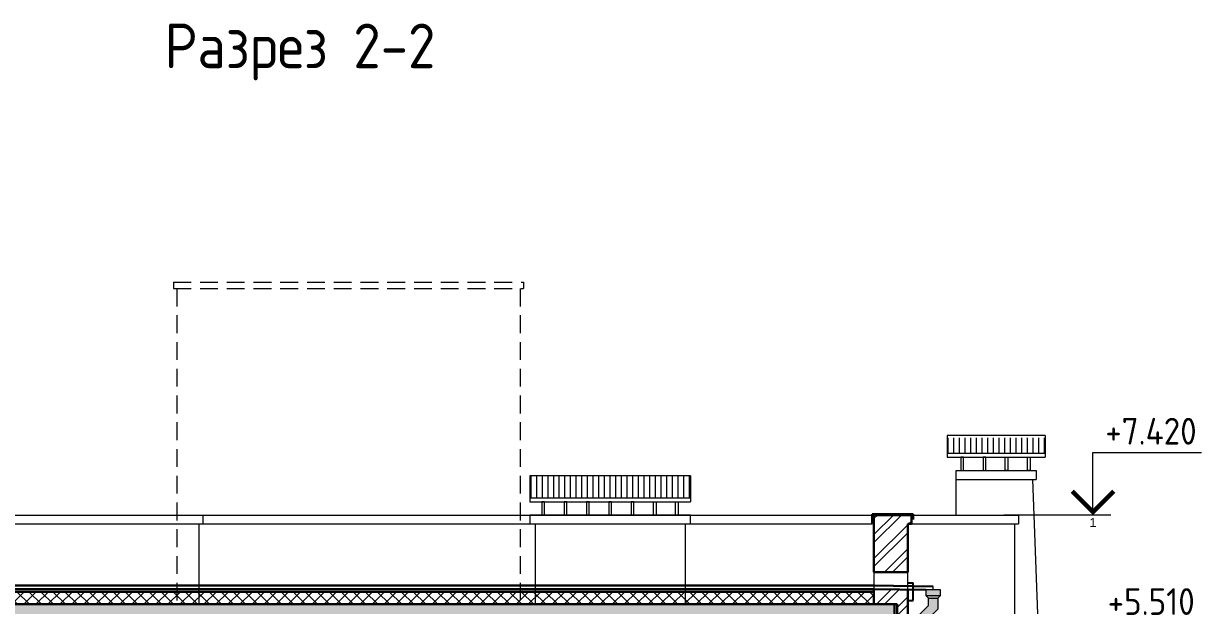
# Model space of a CAD drawing. Header units: millimetres. Extents: x 854812 to 1164625, y 589925 to 823301.
# Drawn here: x 865572 to 878786, y 763052 to 769578 of the extents above; entities that cross this region are included whole.
import ezdxf
from ezdxf.enums import TextEntityAlignment as Align

# ---------------------------------------------------------------- set-up
doc = ezdxf.new("R2010")
doc.units = ezdxf.units.MM
doc.linetypes.add('НЕВИДИМАЯX2', pattern=[0.75, 0.5, -0.25])
doc.layers.get('Defpoints').update_dxf_attribs({"color": 40})
for name, color, linetype, lineweight in [('Text', 7, 'Continuous', 15), ('АР_Текст_отметки высот', 95, 'Continuous', 9), ('окна', 132, 'Continuous', 18), ('размеры', 215, 'Continuous', 13), ('стены', 172, 'Continuous', 30), ('ФАСАД', 7, 'Continuous', 13), ('ШТРИХ', 142, 'Continuous', 13), ('штриховка', 8, 'Continuous', 9)]:
    doc.layers.add(name, color=color, linetype=linetype, lineweight=lineweight)
doc.styles.add('GOST 2.304', font='isocpeur.ttf', dxfattribs={"width": 0.9})
doc.styles.get("Standard").update_dxf_attribs({"font": 'arial.ttf'})

# ---------------------------------------------------------------- blocks, each defined once
blk = doc.blocks.new('*U424')
at = {"color": 7, "linetype": 'Continuous', "lineweight": 15}
for p, q in [((10, 0), (10, 7)), ((10, 7), (22.17, 7)), ((10, 0), (0, 0)), ((12, 0), (10, 0))]:
    blk.add_line(p, q, dxfattribs=at)
at = {"color": 7, "linetype": 'Continuous', "lineweight": 15, "const_width": 0.5}
blk.add_lwpolyline([(7.67, 2.67), (10, 0.35), (12.32, 2.67)], dxfattribs=at)
at = {"color": 7, "linetype": 'Continuous', "lineweight": 15, "style": 'GOST 2.304', "width": 0.9, "flags": 8}
blk.add_attdef('+OTM', text='', height=3, dxfattribs=at).set_placement((11.65, 7), align=Align.BOTTOM_LEFT)
at = {"layer": 'Defpoints', "color": 5, "linetype": 'Continuous', "flags": 8}
blk.add_attdef('M', text='', height=1, rotation=360, dxfattribs=at).set_placement((10, -0.33), align=Align.TOP_CENTER)
blk = doc.blocks.new('вв11')
at = {"layer": 'ШТРИХ', "ltscale": 0.1, "true_color": 0xffffff}
h = blk.add_hatch(color=7, dxfattribs=at)
h.paths.add_polyline_path([(875716, 756106), (875716, 756167), (875611, 756167), (875611, 756075), (875760, 755879), (875843, 755940)])
h.paths.add_polyline_path([(875716, 756781), (875611, 756781), (875611, 756167), (875716, 756167)])
h.paths.add_polyline_path([(875716, 758281), (875611, 758281), (875611, 756781), (875716, 756781)])
h.paths.add_polyline_path([(875716, 761281), (875611, 761281), (875611, 759781), (875716, 759781)])
h.paths.add_polyline_path([(875716, 759781), (875611, 759781), (875611, 758281), (875716, 758281)])
h.paths.add_polyline_path([(875716, 762781), (875611, 762781), (875611, 761281), (875716, 761281)])
h.paths.add_polyline_path([(875828, 763135), (875722, 763135), (875722, 763052), (875611, 762940), (875611, 762781), (875716, 762781), (875716, 762901), (875828, 763012)])
h.paths.add_polyline_path([(875858, 763165), (875692, 763165), (875722, 763135), (875828, 763135)])
h.paths.add_polyline_path([(875858, 763228), (875692, 763228), (875692, 763165), (875858, 763165)])
at = {"layer": 'ФАСАД', "color": 7}
for p, q in [((875828, 763135, 0), (875858, 763165, 0)), ((875736, 762781, 0), (875492, 762781, 0)), ((875736, 761281, 0), (875492, 761281, 0)), ((875736, 759781, 0), (875492, 759781, 0)), ((875736, 758281, 0), (875492, 758281, 0)), ((875736, 756781, 0), (875492, 756781, 0)), ((875736, 756167, 0), (875492, 756167, 0))]:
    blk.add_line(p, q, dxfattribs=at)
at = {"layer": 'ФАСАД', "color": 7, "elevation": 0}
for points in [[(875692, 763165), (875858, 763165), (875858, 763228), (875692, 763228), (875692, 763165), (875722, 763135), (875828, 763135), (875828, 763012), (875716, 762901)], [(875611, 762940), (875722, 763052), (875722, 763135)]]:
    blk.add_lwpolyline(points, dxfattribs=at)
at = {"layer": 'ФАСАД', "color": 7, "ltscale": 0.4, "elevation": 0}
blk.add_lwpolyline([(875716, 762901), (875716, 756106), (875843, 755940), (875760, 755879), (875611, 756075), (875611, 762940)], dxfattribs=at)

msp = doc.modelspace()

# ---------------------------------------------------------------- hatches: boundary and pattern name
at = {"layer": 'ШТРИХ', "ltscale": 0.1}
h = msp.add_hatch(dxfattribs=at)
h.set_pattern_fill('ANSI32', color=256, scale=20, style=0)
h.paths.add_polyline_path([(858322.4, 757996), (858202.4, 757996), (858202.4, 755996), (858322.4, 755996)])
h.paths.add_polyline_path([(858862.3, 757996), (858352.4, 757996), (858352.4, 757746), (858862.3, 757746)])
h.paths.add_polyline_path([(858862.3, 757746), (858352.4, 757746), (858352.4, 757496), (858862.3, 757496)])
h.paths.add_polyline_path([(858862.3, 757496), (858352.4, 757496), (858352.4, 757246), (858862.3, 757246)])
h.paths.add_polyline_path([(858862.3, 757246), (858352.4, 757246), (858352.4, 756996), (858862.3, 756996)])
h.paths.add_polyline_path([(858862.3, 756996), (858352.4, 756996), (858352.4, 756746), (858862.3, 756746)])
h.paths.add_polyline_path([(858862.3, 756746), (858352.4, 756746), (858352.4, 756496), (858862.3, 756496)])
h.paths.add_polyline_path([(858862.3, 756496), (858352.4, 756496), (858352.4, 756246), (858862.3, 756246)])
h.paths.add_polyline_path([(858862.3, 756246), (858352.4, 756246), (858352.4, 755996), (858862.3, 755996)])
h.paths.add_polyline_path([(863172.6, 761406), (863052.3, 761406), (863052.6, 759156), (863172.6, 759156)])
h.paths.add_polyline_path([(863712.4, 759496), (863202.4, 759496), (863202.4, 759246), (863712.4, 759246)])
h.paths.add_polyline_path([(863712.4, 759246), (863202.4, 759246), (863202.4, 759156), (863712.4, 759156)])
h.paths.add_polyline_path([(863712.4, 760156), (863202.4, 760156), (863202.4, 759906), (863712.4, 759906)])
h.paths.add_polyline_path([(863712.4, 760406), (863202.4, 760406), (863202.4, 760156), (863712.4, 760156)])
h.paths.add_polyline_path([(863712.4, 760656), (863202.4, 760656), (863202.4, 760406), (863712.4, 760406)])
h.paths.add_polyline_path([(863712.4, 760906), (863712.1, 761406), (863202.4, 761406), (863202.4, 760656), (863712.4, 760656)])
h.paths.add_polyline_path([(870992.4, 762656), (870612.4, 762656), (870612.4, 762406), (870992.4, 762406)])
h.paths.add_polyline_path([(866402.4, 762906), (866282.4, 762906), (866282.4, 762296), (866402.4, 762296)])
h.paths.add_polyline_path([(870992.4, 759496), (870612.4, 759496), (870612.4, 758996), (870992.4, 758996)])
h.paths.add_polyline_path([(875342.4, 759496), (874832.4, 759496), (874832.4, 758996), (875342.4, 758996)])
h.paths.add_polyline_path([(875342.4, 757996), (874832.4, 757996), (874832.4, 757746), (875342.4, 757746)])
h.paths.add_polyline_path([(875342.4, 757746), (874832.4, 757746), (874832.4, 757496), (875342.4, 757496)])
h.paths.add_polyline_path([(875342.4, 757496), (874832.4, 757496), (874832.4, 757246), (875342.4, 757246)])
h.paths.add_polyline_path([(875342.4, 757246), (874832.4, 757246), (874832.4, 756996), (875342.4, 756996)])
h.paths.add_polyline_path([(875342.4, 756996), (874832.4, 756996), (874832.4, 756746), (875342.4, 756746)])
h.paths.add_polyline_path([(875342.4, 756746), (874832.4, 756746), (874832.4, 756496), (874832.6, 756496), (875342.4, 756496)])
h.paths.add_polyline_path([(875492.4, 757996), (875372.4, 757996), (875372.4, 756496), (875432.6, 756496), (875492.4, 756496)])
h.paths.add_polyline_path([(875492.4, 760406), (875492.4, 760406), (875492.4, 761406), (875372.4, 761406), (875372.4, 758696), (875492.4, 758696)])
h.paths.add_polyline_path([(875342.4, 760656), (874832.4, 760656), (874832.4, 759906), (875342.1, 759906)])
h.paths.add_polyline_path([(875342.4, 760906), (874832.4, 760906), (874832.4, 760656), (875342.4, 760656)])
h.paths.add_polyline_path([(875342.4, 761156), (874832.4, 761156), (874832.4, 760906), (875342.4, 760906)])
h.paths.add_polyline_path([(875342.4, 761406), (874832.4, 761406), (874832.4, 761156), (875342.4, 761156)])
h.paths.add_polyline_path([(866087.1, 759753.8), (866214.9, 759753.8), (866214.9, 759904.4), (866087.1, 759904.4)])
h.paths.add_polyline_path([(864828, 759847.5), (864955.9, 759847.5), (864955.9, 759998.1), (864828, 759998.1)])
h.paths.add_polyline_path([(875492.1, 763230.1), (875112.1, 763236), (875112.1, 763066), (875372.1, 763066), (875372.4, 762106), (875492.4, 762106), (875492.1, 763106)])
h.paths.add_polyline_path([(875112.1, 763426), (875492.1, 763426), (875492.1, 763966), (875531.9, 763966), (875531.9, 764066), (875112.1, 764066)])
h.paths.add_polyline_path([(863432.6, 763236), (863052.6, 763230.1), (863052.6, 762606), (863172.6, 762606), (863172.6, 763066), (863432.6, 763066)])
h.paths.add_polyline_path([(863052.6, 763426), (863432.6, 763426), (863432.6, 764066), (863012.9, 764066), (863012.9, 763966), (863052.6, 763966)])
h.paths.add_polyline_path([(858202.3, 759516), (858582.3, 759516), (858582.3, 760156), (858162.5, 760156), (858162.5, 760056), (858202.3, 760056)])
h.paths.add_polyline_path([(858582.3, 759326), (858202.3, 759320.1), (858202.3, 759296), (858142.3, 759296), (858142.3, 759096), (858202.3, 759096), (858202.3, 758696), (858322.3, 758696), (858322.3, 759156), (858582.3, 759156)])
h = msp.add_hatch(dxfattribs=at)
h.set_pattern_fill('ANSI37', color=256, scale=30, style=0)
h.paths.add_polyline_path([(867292.4, 763206), (863432.6, 763206), (863432.6, 763066), (863712.4, 763066), (867292.4, 763066)])
h.paths.add_polyline_path([(867542.4, 763206), (867292.4, 763206), (867292.4, 763066), (867542.4, 763066)])
h.paths.add_polyline_path([(871142.4, 763206), (867542.4, 763206), (867542.4, 763066), (871142.4, 763066)])
h.paths.add_polyline_path([(871312.4, 763206), (871142.4, 763206), (871142.4, 763066), (871312.4, 763066)])
h.paths.add_polyline_path([(872992.4, 763206), (871312.4, 763206), (871312.4, 763066), (872992.4, 763066)])
h.paths.add_polyline_path([(875112.1, 763206), (872992.4, 763206), (872992.4, 763066), (875112.1, 763066)])
h = msp.add_hatch(dxfattribs=at)
h.set_pattern_fill('ANSI35', color=256, scale=15, style=0)
h.paths.add_polyline_path([(875342.1, 763066), (863202.6, 763066), (863202.6, 762656), (863712.4, 762656), (863712.4, 762906), (867442.4, 762906), (867442.4, 762656), (867822.4, 762656), (867822.4, 762906), (870612.4, 762906), (870612.4, 762656), (870992.4, 762656), (870992.4, 762906), (874832.4, 762906), (874832.4, 762656), (875342.1, 762656)])
at = {"layer": 'штриховка', "lineweight": 20}
h = msp.add_hatch(dxfattribs=at)
h.set_pattern_fill('LINE', color=256, scale=20, angle=90, style=0)
h.set_pattern_definition([(90, (976781.64, 547314.2), (63.5, 1e-14), [])])
h.paths.add_polyline_path([(875932.2, 764930.2), (875932.2, 764756.8), (877032.5, 764756.8), (877032.5, 764930.2)])
h = msp.add_hatch(dxfattribs=at)
h.set_pattern_fill('LINE', color=256, scale=20, angle=90, style=0)
h.set_pattern_definition([(90, (972801.496, 546814.2), (63.5, 1e-14), [])])
h.paths.add_polyline_path([(871252.4, 764506.8), (871252.4, 764256.8), (873052.4, 764256.8), (873052.4, 764506.8)])

# ---------------------------------------------------------------- linework, layer by layer
at = {"layer": 'Defpoints', "ltscale": 0.1}
for p, q in [((875492.1, 763306, 0), (875552.1, 763306, 0)), ((875552.1, 763106, 0), (875552.1, 763306, 0)), ((875492.1, 763106, 0), (875552.1, 763106, 0))]:
    msp.add_line(p, q, dxfattribs=at)
at = {"layer": 'окна', "linetype": 'НЕВИДИМАЯX2', "ltscale": 400}
for p, q in [((867252.6, 766676, 0), (867252.6, 766606, 0)), ((867252.6, 766676, 0), (871182.4, 766676, 0)), ((871182.4, 766676, 0), (871182.4, 766606, 0)), ((867252.6, 766606, 0), (871182.4, 766606, 0)), ((867292.4, 766606), (867292.4, 763066)), ((871142.4, 766606), (871142.4, 763066))]:
    msp.add_line(p, q, dxfattribs=at)
at = {"layer": 'размеры', "ltscale": 0.1}
msp.add_line((875774.8, 763227.8, 0), (875774.8, 763265.8, 0), dxfattribs=at)
at = {"layer": 'стены', "ltscale": 0.1}
for p, q in [((875091.9, 764076.3, 0), (875091.9, 763966, 0)), ((875091.9, 764076.3, 0), (875552.1, 764076.3, 0)), ((875112.1, 764066, 0), (875531.9, 764066, 0)), ((875112.1, 763426, 0), (875112.1, 764066, 0)), ((875531.9, 764066, 0), (875531.9, 763966, 0)), ((875552.1, 764076.3, 0), (875552.1, 764016, 0)), ((875492.1, 763966, 0), (875531.9, 763966, 0)), ((875492.1, 763426, 0), (875492.1, 763966, 0)), ((875492.1, 763426, 0), (875112.1, 763426, 0)), ((875112.1, 763276.4, 0), (863431.6, 763276.4, 0)), ((875112.1, 763236.4, 0), (863432.2, 763236.4, 0)), ((875112.1, 763206, 0), (863432.6, 763206, 0)), ((875112.1, 763276, 0), (875774.8, 763265.8, 0)), ((875112.1, 763066, 0), (875112.1, 763236, 0)), ((875112.1, 763236, 0), (875692.1, 763227.8, 0)), ((875492.1, 762106, 0), (875492.1, 763230.1, 0)), ((875372.1, 763066, 0), (863172.6, 763066, 0)), ((875372.1, 762106, 0), (875372.1, 763066, 0))]:
    msp.add_line(p, q, dxfattribs=at)
at = {"layer": 'стены', "ltscale": 0.1, "elevation": 0}
msp.add_lwpolyline([(874832.4, 763066), (875342.1, 763066), (875342.1, 762656), (874832.4, 762656), (874832.4, 762906)], dxfattribs=at)
at = {"layer": 'ФАСАД', "ltscale": 75}
for p, q in [((877032.5, 764956.4, 0), (875932.2, 764956.4, 0)), ((875932.2, 764956.4, 0), (875932.2, 764716, 0)), ((877032.5, 764956.4, 0), (877032.5, 764716, 0)), ((877032.5, 764756.8, 0), (875932.2, 764756.8, 0)), ((875932.2, 764716, 0), (877032.5, 764716, 0)), ((877032.5, 764756.8, 0), (877032.5, 764716, 0)), ((871252.4, 764506.8, 0), (871252.4, 764216, 0)), ((873052.4, 764506.8, 0), (871252.4, 764506.8, 0)), ((873052.4, 764506.8, 0), (873052.4, 764216, 0)), ((873052.4, 764256.8, 0), (871252.4, 764256.8, 0)), ((873052.4, 764256.8, 0), (873052.4, 764216, 0)), ((871252.4, 764216, 0), (873052.4, 764216, 0))]:
    msp.add_line(p, q, dxfattribs=at)
at = {"layer": 'ФАСАД', "ltscale": 0.1}
for p, q in [((876032.4, 764066), (876032.4, 764566)), ((876032.4, 764566, 0), (876932.4, 764566, 0)), ((876932.4, 764566, 0), (876932.4, 764466, 0)), ((876032.4, 764466, 0), (876932.4, 764466, 0)), ((877202.4, 756316), (876892.4, 764466, 0)), ((861902.4, 764066, 0), (875092.1, 764066, 0)), ((867582.4, 764066, 0), (867582.4, 763966, 0)), ((875532.1, 764066, 0), (876732.4, 764066, 0)), ((876732.4, 764066, 0), (876732.4, 763966, 0)), ((863432.6, 763966, 0), (875092.1, 763966, 0)), ((867542.4, 763066, 0), (867542.4, 763966, 0)), ((871312.4, 763966, 0), (871312.4, 763066, 0)), ((872992.4, 763966, 0), (872992.4, 763066, 0)), ((875532.1, 763966, 0), (876732.4, 763966, 0)), ((876692.4, 762606), (876692.4, 763966, 0))]:
    msp.add_line(p, q, dxfattribs=at)
at = {"layer": 'ФАСАД', "ltscale": 75, "elevation": 0}
for points in [[(876085.3, 764716), (876085.3, 764566), (876115.3, 764566), (876115.3, 764716)], [(876335.3, 764716), (876335.3, 764566), (876365.3, 764566), (876365.3, 764716)], [(876615.3, 764716), (876615.3, 764566), (876585.3, 764566), (876585.3, 764716)], [(876865.3, 764716), (876865.3, 764566), (876835.3, 764566), (876835.3, 764716)], [(871387.4, 764216), (871387.4, 764066), (871417.4, 764066), (871417.4, 764216)], [(871637.4, 764216), (871637.4, 764066), (871667.4, 764066), (871667.4, 764216)], [(871887.4, 764216), (871887.4, 764066), (871917.4, 764066), (871917.4, 764216)], [(872137.4, 764216), (872137.4, 764066), (872167.4, 764066), (872167.4, 764216)], [(872387.4, 764216), (872387.4, 764066), (872417.4, 764066), (872417.4, 764216)], [(872667.4, 764216), (872667.4, 764066), (872637.4, 764066), (872637.4, 764216)], [(872917.4, 764216), (872917.4, 764066), (872887.4, 764066), (872887.4, 764216)]]:
    msp.add_lwpolyline(points, close=True, dxfattribs=at)
at = {"layer": 'ФАСАД', "ltscale": 0.1, "elevation": 0}
for points in [[(871252.4, 763966), (873052.4, 763966), (873052.4, 764066), (871252.4, 764066)], [(875112.1, 763236), (875492.1, 763230.1), (875492.1, 763426), (875112.1, 763426)]]:
    msp.add_lwpolyline(points, close=True, dxfattribs=at)

# ---------------------------------------------------------------- block references
at = {"layer": 'АР_Текст_отметки высот'}
ref = msp.add_blockref('*U424', (876568.9, 764066), dxfattribs=dict(at, xscale=100, yscale=100, zscale=100))
ref.add_attrib('+OTM', '+7.420', dxfattribs={"layer": '0', "color": 7, "linetype": 'Continuous', "lineweight": 15, "height": 300, "rotation": 360, "style": 'GOST 2.304', "width": 0.9, "flags": 8}).set_placement((877707.1, 764766), align=Align.BOTTOM_LEFT)
ref.add_attrib('M', '1', dxfattribs={"layer": 'Defpoints', "color": 5, "linetype": 'Continuous', "height": 100, "rotation": 360, "flags": 8}).set_placement((877568.9, 764032.6), align=Align.TOP_CENTER)
at = {"layer": 'АР_Текст_отметки высот', "xscale": 100, "yscale": 100, "zscale": 100}
msp.add_blockref('*U424', (876568.9, 762156, 0), dxfattribs=at).add_auto_attribs({'+OTM': '+5.510', 'M': '1'})
at = {"layer": 'размеры'}
msp.add_blockref('вв11', (0, 0), dxfattribs=at)

# ---------------------------------------------------------------- texts
at = {"layer": 'Text', "color": 7, "style": 'GOST 2.304', "width": 0.9}
msp.add_text('Разрез 2-2', height=500, dxfattribs=at).set_placement((868672.7, 769077.5, 0), align=Align.CENTER)

doc.saveas('drawing.dxf')
